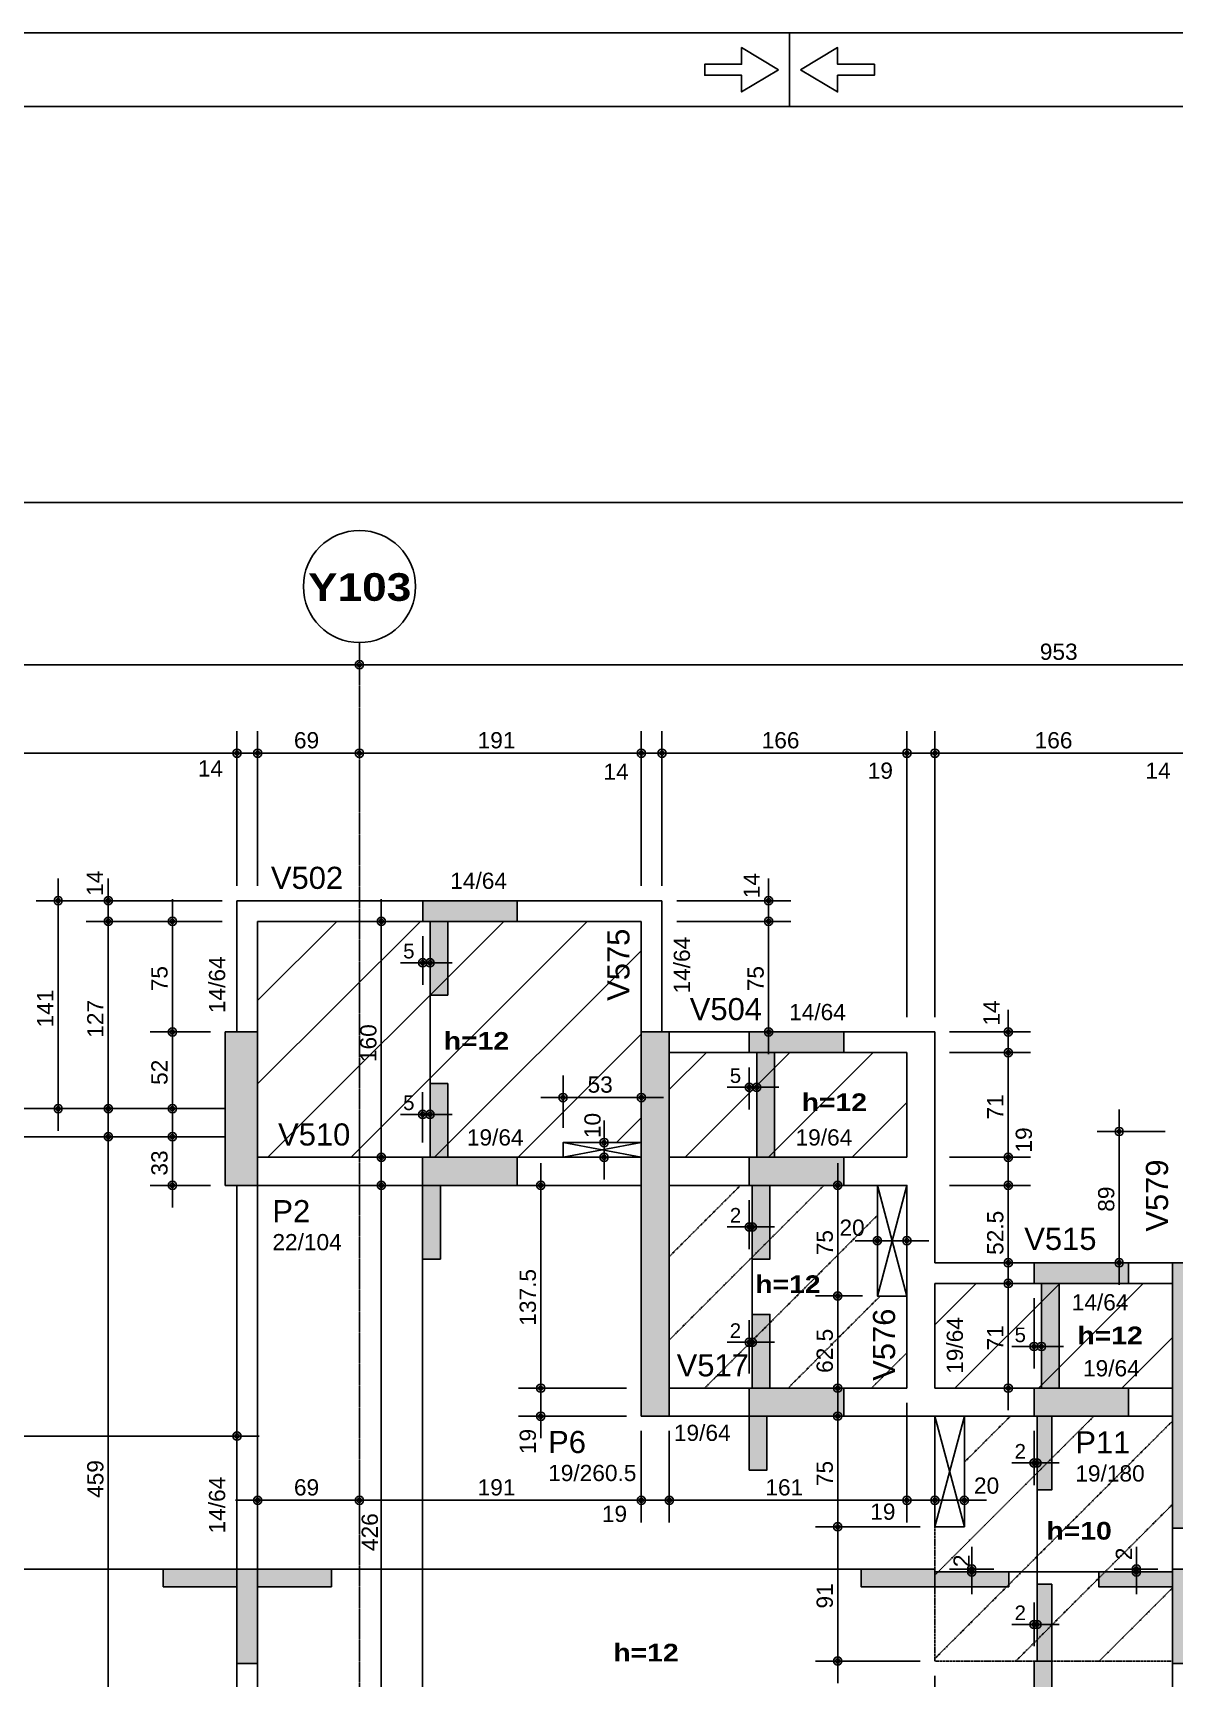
# Model space of a CAD drawing. Extents: x 0 to 7795, y 0 to 4205.
# Drawn here: x 3582 to 4356, y 3090 to 4205 of the extents above; entities that cross this region are included whole.
import ezdxf

# ---------------------------------------------------------------- set-up
doc = ezdxf.new("R2010")
doc.units = 0
doc.header["$MEASUREMENT"] = 0
doc.linetypes.add('ESTILO_TQS_0001', pattern=[1, 0.7, -0.3])
doc.linetypes.add('ESTILO_TQS_0007', pattern=[2.1, 1.5, -0.2, 0.2, -0.2])
for name, color, linetype in [('MTH-179', 1, 'CONTINUOUS'), ('MTH-230', 1, 'CONTINUOUS'), ('MTH-COTAS7', 31, 'CONTINUOUS'), ('MTH-DIM-PILAR', 3, 'CONTINUOUS'), ('MTH-DIM-VIGA', 3, 'CONTINUOUS'), ('MTH-EIXO-214', 4, 'CONTINUOUS'), ('MTH-EIXO-215', 1, 'CONTINUOUS'), ('MTH-FACE-VIGA', 7, 'CONTINUOUS'), ('MTH-LINHA-SEÇÃO', 16, 'CONTINUOUS'), ('MTH-MARGEM', 5, 'CONTINUOUS'), ('MTH-PILAR-SEGUE', 5, 'CONTINUOUS'), ('MTH-SIMB_COTA', 3, 'CONTINUOUS'), ('MTH-SOMBRA21', 150, 'CONTINUOUS'), ('MTH-SOMBRA25', 253, 'CONTINUOUS'), ('MTH-TIT1-VIGA', 5, 'CONTINUOUS'), ('MTH-TRACEJADO-216', 1, 'CONTINUOUS'), ('MTH-TXT-NEGRITO', 5, 'CONTINUOUS')]:
    doc.layers.add(name, color=color, linetype=linetype)
doc.styles.add('TQS_ARIAL', font='arial.ttf')
doc.styles.add('TQS_ARIAL_BLACK', font='ariblk.ttf')

msp = doc.modelspace()

# ---------------------------------------------------------------- linework, layer by layer
at = {"layer": 'MTH-179', "linetype": 'Continuous'}
for p, q in [((7795.004008, 4204.998269), (0.004008, 4204.998269)), ((4095.004008, 4154.998269), (4095.004008, 4204.998269))]:
    msp.add_line(p, q, dxfattribs=at)
for points in [[(4087.503275, 4179.998269), (4062.503275, 4164.998269), (4062.503275, 4176.248269), (4037.503275, 4176.248269), (4037.503275, 4183.748269), (4062.503275, 4183.748269), (4062.503275, 4194.998269), (4087.503275, 4179.998269)], [(4102.503275, 4179.998269), (4127.503275, 4164.998269), (4127.503275, 4176.248269), (4152.503275, 4176.248269), (4152.503275, 4183.748269), (4127.503275, 4183.748269), (4127.503275, 4194.998269), (4102.503275, 4179.998269)]]:
    msp.add_lwpolyline(points, dxfattribs=at)
at = {"layer": 'MTH-230', "linetype": 'Continuous'}
for p, q in [((3941.511368, 3442.635501), (3994.511368, 3452.635501)), ((3994.511368, 3442.635501), (3941.511368, 3452.635501)), ((4154.511366, 3348.618201), (4174.511366, 3423.635501)), ((4154.511366, 3423.618201), (4174.511366, 3348.618201)), ((4193.511368, 3192.135498), (4213.511368, 3267.135499)), ((4193.511368, 3267.135498), (4213.511368, 3192.135498))]:
    msp.add_line(p, q, dxfattribs=at)
msp.add_circle((3803.511366, 3829.636556), 38, dxfattribs=at)
at = {"layer": 'MTH-COTAS7', "linetype": 'Continuous'}
for p, q in [((561.511366, 3886.665182), (5343.511366, 3886.665182)), ((3803.511366, 3780.639608), (3803.511366, 3791.636556)), ((3803.511366, 3784.741871), (3803.511366, 3791.636556)), ((2086.511366, 3776.636556), (3818.511366, 3776.636556)), ((3788.511366, 3776.636556), (4771.511366, 3776.636556)), ((3720.511366, 3626.636556), (3720.511366, 3731.636556)), ((3720.511366, 3626.636556), (3720.511366, 3731.636556)), ((3734.511366, 3626.636556), (3734.511366, 3731.636556)), ((3734.511366, 3626.636556), (3734.511366, 3731.636556)), ((3803.511366, 3724.741871), (3803.511366, 3731.636556)), ((3803.511366, 3724.741871), (3803.511366, 3731.636556)), ((3994.511367, 3626.636556), (3994.511367, 3731.636556)), ((3994.511367, 3626.636556), (3994.511367, 3731.636556)), ((4008.511367, 3626.636556), (4008.511367, 3731.636556)), ((4008.511367, 3626.636556), (4008.511367, 3731.636556)), ((4174.511366, 3537.6182), (4174.511366, 3731.636556)), ((4174.511366, 3537.6182), (4174.511366, 3731.636556)), ((4193.511366, 3537.6182), (4193.511366, 3731.636556)), ((4193.511366, 3537.6182), (4193.511366, 3731.636556)), ((3400.511366, 3716.636556), (3735.511366, 3716.636556)), ((3705.511366, 3716.636556), (3749.511366, 3716.636556)), ((3719.511366, 3716.636556), (3818.511366, 3716.636556)), ((3788.511366, 3716.636556), (4009.511367, 3716.636556)), ((3979.511367, 3716.636556), (4023.511367, 3716.636556)), ((3993.511367, 3716.636556), (4189.511366, 3716.636556)), ((4159.511366, 3716.636556), (4208.511366, 3716.636556)), ((4178.511366, 3716.636556), (4374.512171, 3716.636556)), ((4344.512171, 3716.636556), (4388.512171, 3716.636556)), ((3599.328166, 3460.635501), (3599.328166, 3631.636556)), ((3633.288022, 3587.636556), (3633.288022, 3631.636556)), ((4080.764657, 3587.636556), (4080.764657, 3631.636556)), ((3700.511366, 3616.636556), (3584.328166, 3616.636556)), ((3710.511366, 3616.636556), (3618.288022, 3616.636556)), ((3633.288022, 3460.635501), (3633.288022, 3617.636556)), ((3676.756016, 3512.635501), (3676.756016, 3617.636556)), ((3818.309239, 3427.635501), (3818.309239, 3617.636556)), ((4018.511367, 3616.636556), (4095.764657, 3616.636556)), ((4080.764657, 3512.6182), (4080.764657, 3617.636556)), ((3710.511366, 3602.636556), (3618.288022, 3602.636556)), ((3710.511366, 3602.636556), (3618.288022, 3602.636556)), ((3700.511366, 3602.636556), (3661.756016, 3602.636556)), ((3813.511366, 3602.636556), (3833.309239, 3602.636556)), ((3846.360057, 3592.636556), (3846.360057, 3559.538382)), ((3851.360057, 3592.636556), (3851.360057, 3559.538382)), ((4018.511367, 3602.636556), (4095.764657, 3602.636556)), ((4018.511367, 3602.636556), (4095.764657, 3602.636556)), ((3831.360057, 3574.538382), (3866.360057, 3574.538382)), ((3676.756016, 3460.635501), (3676.756016, 3542.635501)), ((4243.206658, 3498.6182), (4243.206658, 3542.6182)), ((3702.511366, 3527.635501), (3661.756016, 3527.635501)), ((3702.511366, 3527.635501), (3661.756016, 3527.635501)), ((4046.187411, 3527.6182), (4095.764657, 3527.6182)), ((4203.511366, 3527.6182), (4258.206658, 3527.6182)), ((4243.206658, 3427.635501), (4243.206658, 3528.6182)), ((4067.717739, 3503.6182), (4067.717739, 3475.114284)), ((4072.717739, 3503.6182), (4072.717739, 3475.114284)), ((4203.511366, 3513.6182), (4258.206658, 3513.6182)), ((4203.511366, 3513.6182), (4258.206658, 3513.6182)), ((3941.511368, 3462.635501), (3941.511368, 3498.17829)), ((3994.511368, 3462.635501), (3994.511368, 3498.17829)), ((3846.330198, 3452.635501), (3846.330198, 3486.714949)), ((3851.360057, 3452.635501), (3851.360057, 3486.714949)), ((3926.511368, 3483.17829), (4009.511368, 3483.17829)), ((4052.717739, 3490.114284), (4087.717739, 3490.114284)), ((3665.1708, 3475.635501), (3584.328166, 3475.635501)), ((3648.994983, 3475.635501), (3618.288022, 3475.635501)), ((3633.288022, 2982.635497), (3633.288022, 3471.635501)), ((3702.511366, 3475.635501), (3661.756016, 3475.635501)), ((3676.756016, 3408.635501), (3676.756016, 3471.635501)), ((3831.330198, 3471.714949), (3866.360057, 3471.714949)), ((4318.39598, 3475.135501), (4318.39598, 3356.135501)), ((3969.317721, 3427.635501), (3969.317721, 3467.635501)), ((4349.512171, 3460.135501), (4303.39598, 3460.135501)), ((3644.860926, 3456.635501), (3618.288022, 3456.635501)), ((3687.429521, 3456.635501), (3661.756016, 3456.635501)), ((3968.017379, 3452.635501), (3984.317721, 3452.635501)), ((4243.206658, 3408.635501), (4243.206658, 3457.635501)), ((3813.511366, 3442.635501), (3833.309239, 3442.635501)), ((3818.309239, 2982.635497), (3818.309239, 3438.635501)), ((3926.394147, 3271.135499), (3926.394147, 3438.635501)), ((3965.935737, 3442.635501), (3984.317721, 3442.635501)), ((4127.639951, 3333.635501), (4127.639951, 3438.635501)), ((4203.511366, 3442.635501), (4258.206658, 3442.635501)), ((4203.511366, 3442.635501), (4258.206658, 3442.635501)), ((4243.206658, 3356.135501), (4243.206658, 3438.635501)), ((3702.511366, 3423.635501), (3661.756016, 3423.635501)), ((3800.14579, 3423.635501), (3833.309239, 3423.635501)), ((3921.288253, 3423.635501), (3911.394147, 3423.635501)), ((4067.717739, 3413.635501), (4067.717739, 3380.43166)), ((4069.717739, 3413.635501), (4069.717739, 3380.43166)), ((4119.185529, 3423.635501), (4112.639951, 3423.635501)), ((4203.511366, 3423.635501), (4258.206658, 3423.635501)), ((4203.511366, 3423.635501), (4258.206658, 3423.635501)), ((4052.717739, 3395.43166), (4084.717739, 3395.43166)), ((4139.511366, 3386.118201), (4189.511366, 3386.118201)), ((4174.511366, 3376.126851), (4174.511366, 3371.118201)), ((4203.511366, 3371.135501), (4258.206658, 3371.135501)), ((4243.206658, 3271.135499), (4243.206658, 3372.135501)), ((4344.512171, 3371.135501), (4303.39598, 3371.135501)), ((4127.639951, 3271.135499), (4127.639951, 3363.635501)), ((4144.511366, 3348.635501), (4112.639951, 3348.635501)), ((4144.511366, 3348.635501), (4112.639951, 3348.635501)), ((4238.052905, 3357.135501), (4258.206658, 3357.135501)), ((4260.714518, 3347.135501), (4260.714518, 3299.369031)), ((4265.714518, 3347.135501), (4265.714518, 3299.369031)), ((4067.68788, 3296.135499), (4067.68788, 3332.221468)), ((4069.717739, 3296.135499), (4069.717739, 3332.221468)), ((4052.68788, 3317.221468), (4084.717739, 3317.221468)), ((4245.714518, 3314.369031), (4280.714518, 3314.369031)), ((3926.394147, 3252.1182), (3926.394147, 3301.135499)), ((3984.511368, 3286.135499), (3911.394147, 3286.135499)), ((3984.511368, 3286.135499), (3911.394147, 3286.135499)), ((4143.914768, 3286.135499), (4112.639951, 3286.135499)), ((4127.639951, 3177.135498), (4127.639951, 3282.135499)), ((4232.252292, 3286.135499), (4258.206658, 3286.135499)), ((4174.511366, 3276.135499), (4174.511366, 3195.081278)), ((4174.511366, 3276.135499), (4174.511366, 3195.081278)), ((3984.511368, 3267.1182), (3911.394147, 3267.1182)), ((3994.511368, 3257.1182), (3994.511368, 3195.081278)), ((3994.511368, 3257.1182), (3994.511368, 3195.081278)), ((4013.511368, 3257.1182), (4013.511368, 3195.081278)), ((4013.511368, 3257.1182), (4013.511368, 3195.081278)), ((4138.989365, 3267.135499), (4112.639951, 3267.135499)), ((4260.714518, 3257.135499), (4260.714518, 3220.405979)), ((4262.714518, 3257.135499), (4262.714518, 3220.405979)), ((3386.511366, 3253.623753), (3735.511366, 3253.623753)), ((3720.511366, 3255.101076), (3720.511366, 3238.623753)), ((4245.714518, 3235.405979), (4277.714518, 3235.405979)), ((3734.511366, 3219.707411), (3734.511366, 3195.081278)), ((3803.511366, 3219.2896), (3803.511366, 3195.081278)), ((3803.511366, 3219.2896), (3803.511366, 3195.081278)), ((4193.511365, 3219.635499), (4193.511365, 3195.081278)), ((3818.511366, 3210.081278), (3719.511366, 3210.081278)), ((4009.511368, 3210.081278), (3788.511366, 3210.081278)), ((4028.511368, 3210.081278), (3979.511368, 3210.081278)), ((4189.511366, 3210.081278), (3998.511368, 3210.081278)), ((4127.639951, 3086.135499), (4127.639951, 3207.135498)), ((4208.511365, 3210.081278), (4159.511366, 3210.081278)), ((4228.511365, 3210.081278), (4178.511327, 3210.081278)), ((4193.511327, 3209.438973), (4193.511327, 3195.081278)), ((4213.511365, 3207.611384), (4213.511365, 3195.081278)), ((4183.511327, 3192.135498), (4112.639951, 3192.135498)), ((4183.511327, 3192.135498), (4112.639951, 3192.135498)), ((4218.511327, 3146.511837), (4218.511327, 3178.511837)), ((4330.100791, 3146.511837), (4330.100791, 3178.511837)), ((4203.511327, 3163.511837), (4233.511327, 3163.511837)), ((4203.511327, 3161.511837), (4233.511327, 3161.511837)), ((4344.512172, 3163.511837), (4315.100791, 3163.511837)), ((4344.512172, 3161.511837), (4315.100791, 3161.511837)), ((4260.714518, 3111.135499), (4260.714518, 3140.89284)), ((4262.714518, 3111.135499), (4262.714518, 3140.89284)), ((4245.714518, 3125.89284), (4277.714518, 3125.89284)), ((4183.511327, 3101.135499), (4112.639951, 3101.135499)), ((4193.511327, 3091.135499), (4193.511327, 3058.02176))]:
    msp.add_line(p, q, dxfattribs=at)
at = {"layer": 'MTH-EIXO-214', "linetype": 'ESTILO_TQS_0007'}
msp.add_line((3803.511366, 3791.636556), (3803.511366, 1718.135501), dxfattribs=at)
at = {"layer": 'MTH-EIXO-215', "linetype": 'Continuous'}
for p, q in [((3734.511366, 3492.366347), (3844.781575, 3602.636556)), ((3734.511366, 3548.934889), (3788.213033, 3602.636556)), ((3741.349063, 3442.635501), (3901.350118, 3602.636556)), ((3797.917605, 3442.635501), (3957.91866, 3602.636556)), ((3854.486148, 3442.635501), (3994.511368, 3582.660721)), ((3911.05469, 3442.635501), (3994.511368, 3526.092179)), ((4013.511368, 3488.523636), (4038.605932, 3513.6182)), ((4024.191775, 3442.635501), (4095.174474, 3513.6182)), ((4080.760318, 3442.635501), (4151.743017, 3513.6182)), ((3977.623233, 3452.635501), (3994.511368, 3469.523636)), ((4137.32886, 3442.635501), (4174.511366, 3479.818007)), ((4193.511366, 3329.112379), (4221.534488, 3357.135501)), ((4207.103028, 3286.135499), (4278.10303, 3357.135501)), ((4263.671571, 3286.135499), (4334.671573, 3357.135501)), ((4320.240113, 3286.135499), (4354.512171, 3320.407557))]:
    msp.add_line(p, q, dxfattribs=at)
at = {"layer": 'MTH-FACE-VIGA', "linetype": 'Continuous'}
for points in [[(4008.511367, 3616.636556), (3720.511366, 3616.636556)], [(3720.511366, 3616.636556), (3720.511366, 3527.635501)], [(4008.511367, 3527.6182), (4008.511367, 3616.636556)], [(3734.511366, 3602.636556), (3994.511367, 3602.636556)], [(3734.511366, 3527.635501), (3734.511366, 3602.636556)], [(3994.511367, 3602.636556), (3994.511367, 3527.6182)], [(4193.511366, 3527.6182), (4013.511368, 3527.6182)], [(4193.511366, 3433.135501), (4193.511366, 3527.6182)], [(4013.511368, 3513.6182), (4174.511366, 3513.6182)], [(4174.511366, 3513.6182), (4174.511366, 3442.635501)], [(3712.511366, 3475.635501), (3415.511366, 3475.635501)], [(3415.511366, 3456.635501), (3712.511366, 3456.635501)], [(3941.511368, 3442.635501), (3994.511368, 3442.635501), (3994.511368, 3452.635501), (3941.511368, 3452.635501), (3941.511368, 3442.635501)], [(3994.511368, 3442.635501), (3734.511366, 3442.635501)], [(4174.511366, 3442.635501), (4013.511368, 3442.635501)], [(4193.511366, 3371.135501), (4193.511366, 3433.135501)], [(3720.511366, 3423.635501), (3720.511366, 2997.635497)], [(3734.511366, 2997.635497), (3734.511366, 3423.635501)], [(3734.511366, 3423.635501), (3994.511368, 3423.635501)], [(4013.511368, 3423.635501), (4174.511366, 3423.635501)], [(4154.511366, 3423.618201), (4154.511366, 3348.618201), (4174.511366, 3348.618201), (4174.511366, 3423.635501), (4154.511366, 3423.618201)], [(4174.511366, 3423.635501), (4174.511366, 3364.135501)], [(4354.512171, 3371.135501), (4193.511366, 3371.135501)], [(4174.511366, 3364.135501), (4174.511366, 3286.135499)], [(4193.511366, 3357.135501), (4354.512171, 3357.135501)], [(4193.511366, 3286.135499), (4193.511366, 3357.135501)], [(4174.511366, 3286.135499), (4013.511368, 3286.135499)], [(4354.512171, 3286.135499), (4193.511366, 3286.135499)], [(4013.511368, 3267.135499), (4184.011366, 3267.135499)], [(4184.011366, 3267.135499), (4354.512171, 3267.135499)], [(4193.511368, 3267.135498), (4193.511368, 3192.135498), (4213.511368, 3192.135498), (4213.511368, 3267.135499), (4193.511368, 3267.135498)], [(4354.512171, 3191.135501), (4354.512171, 2813.6355)]]:
    msp.add_lwpolyline(points, dxfattribs=at)
at = {"layer": 'MTH-LINHA-SEÇÃO', "linetype": 'Continuous'}
for p, q in [((3851.360057, 3602.636556), (3851.360057, 3442.635501)), ((3846.330198, 3442.635501), (3846.330198, 2978.635492)), ((4069.717739, 3423.635501), (4069.717739, 3286.135499)), ((4262.714518, 3267.135499), (4262.714518, 3101.135499)), ((3401.511366, 3163.511837), (4193.511327, 3163.511837)), ((4193.511327, 3161.511837), (4354.512172, 3161.511837)), ((4354.512171, 3163.511837), (5328.511366, 3163.511837)), ((4260.714518, 3101.135499), (4260.714518, 2794.635501))]:
    msp.add_line(p, q, dxfattribs=at)
for points in [[(3910.360057, 3616.636556), (3846.360057, 3616.636556), (3846.360057, 3602.636556), (3910.360057, 3602.636556), (3910.360057, 3616.636556)], [(3851.360057, 3552.636556), (3851.360057, 3602.636556), (3863.360057, 3602.636556), (3863.360057, 3552.636556), (3851.360057, 3552.636556)], [(4131.717739, 3527.6182), (4067.717739, 3527.6182), (4067.717739, 3513.6182), (4131.717739, 3513.6182), (4131.717739, 3527.6182)], [(4072.717739, 3442.635501), (4072.717739, 3513.6182), (4084.717739, 3513.6182), (4084.717739, 3442.635501), (4072.717739, 3442.635501)], [(3851.360057, 3442.635501), (3851.360057, 3492.635501), (3863.360057, 3492.635501), (3863.360057, 3442.635501), (3851.360057, 3442.635501)], [(3846.330198, 3423.635501), (3846.330198, 3442.635501), (3910.330198, 3442.635501), (3910.330198, 3423.635501), (3846.330198, 3423.635501)], [(4067.68788, 3423.635501), (4067.68788, 3442.635501), (4131.68788, 3442.635501), (4131.68788, 3423.635501), (4067.68788, 3423.635501)], [(3846.330198, 3373.635501), (3846.330198, 3423.635501), (3858.330198, 3423.635501), (3858.330198, 3373.635501), (3846.330198, 3373.635501)], [(4069.717739, 3373.635501), (4069.717739, 3423.635501), (4081.717739, 3423.635501), (4081.717739, 3373.635501), (4069.717739, 3373.635501)], [(4324.714518, 3371.135501), (4260.714518, 3371.135501), (4260.714518, 3357.135501), (4324.714518, 3357.135501), (4324.714518, 3371.135501)], [(4265.714518, 3286.135499), (4265.714518, 3357.135501), (4277.714518, 3357.135501), (4277.714518, 3286.135499), (4265.714518, 3286.135499)], [(4069.717739, 3286.135499), (4069.717739, 3336.135499), (4081.717739, 3336.135499), (4081.717739, 3286.135499), (4069.717739, 3286.135499)], [(4067.68788, 3267.135499), (4067.68788, 3286.135499), (4131.68788, 3286.135499), (4131.68788, 3267.135499), (4067.68788, 3267.135499)], [(4260.714518, 3267.135499), (4260.714518, 3286.135499), (4324.714518, 3286.135499), (4324.714518, 3267.135499), (4260.714518, 3267.135499)], [(4067.717739, 3230.572307), (4067.717739, 3267.135499), (4079.717739, 3267.135499), (4079.717739, 3230.572307), (4067.717739, 3230.572307)], [(4262.714518, 3217.135499), (4262.714518, 3267.135499), (4272.714518, 3267.135499), (4272.714518, 3217.135499), (4262.714518, 3217.135499)], [(3670.511366, 3163.511837), (3720.511366, 3163.511837), (3720.511366, 3151.511837), (3670.511366, 3151.511837), (3670.511366, 3163.511837)], [(3720.511366, 3163.511837), (3734.511366, 3163.511837), (3734.511366, 3099.511837), (3720.511366, 3099.511837), (3720.511366, 3163.511837)], [(3734.511366, 3163.511837), (3784.511366, 3163.511837), (3784.511366, 3151.511837), (3734.511366, 3151.511837), (3734.511366, 3163.511837)], [(4143.511327, 3163.511837), (4193.511327, 3163.511837), (4193.511327, 3151.511837), (4143.511327, 3151.511837), (4143.511327, 3163.511837)], [(4193.511327, 3161.511837), (4243.511327, 3161.511837), (4243.511327, 3151.511837), (4193.511327, 3151.511837), (4193.511327, 3161.511837)], [(4304.512172, 3161.511837), (4354.512172, 3161.511837), (4354.512172, 3151.511837), (4304.512172, 3151.511837), (4304.512172, 3161.511837)], [(4373.512172, 3163.511837), (4354.512172, 3163.511837), (4354.512172, 3099.511837), (4373.512172, 3099.511837), (4373.512172, 3163.511837)], [(4262.714518, 3101.135499), (4262.714518, 3153.135499), (4272.714518, 3153.135499), (4272.714518, 3101.135499), (4262.714518, 3101.135499)], [(4260.714518, 3051.135499), (4260.714518, 3101.135499), (4272.714518, 3101.135499), (4272.714518, 3051.135499), (4260.714518, 3051.135499)]]:
    msp.add_lwpolyline(points, dxfattribs=at)
at = {"layer": 'MTH-MARGEM', "linetype": 'Continuous'}
msp.add_line((7745.004008, 4154.998269), (175.004008, 4154.998269), dxfattribs=at)
at = {"layer": 'MTH-PILAR-SEGUE', "linetype": 'Continuous'}
for points in [[(3712.511366, 3423.635501), (3734.511366, 3423.635501), (3734.511366, 3527.635501), (3712.511366, 3527.635501), (3712.511366, 3423.635501)], [(3994.511368, 3267.135499), (4013.511368, 3267.135499), (4013.511368, 3527.6182), (3994.511368, 3527.6182), (3994.511368, 3267.135499)], [(4354.512171, 3191.135501), (4373.512171, 3191.135501), (4373.512171, 3371.135501), (4354.512171, 3371.135501), (4354.512171, 3191.135501)]]:
    msp.add_lwpolyline(points, dxfattribs=at)
at = {"layer": 'MTH-SIMB_COTA', "linetype": 'Continuous'}
for centre, radius in [((3803.511366, 3776.636556), 2.8), ((3803.511366, 3776.636556), 2.8), ((3803.511366, 3776.636556), 1.4), ((3803.511366, 3776.636556), 1.4), ((3720.511366, 3716.636556), 2.8), ((3720.511366, 3716.636556), 2.8), ((3720.511366, 3716.636556), 1.4), ((3720.511366, 3716.636556), 1.4), ((3734.511366, 3716.636556), 2.8), ((3734.511366, 3716.636556), 2.8), ((3734.511366, 3716.636556), 1.4), ((3734.511366, 3716.636556), 1.4), ((3803.511366, 3716.636556), 2.8), ((3803.511366, 3716.636556), 2.8), ((3803.511366, 3716.636556), 1.4), ((3803.511366, 3716.636556), 1.4), ((3994.511367, 3716.636556), 2.8), ((3994.511367, 3716.636556), 2.8), ((3994.511367, 3716.636556), 1.4), ((3994.511367, 3716.636556), 1.4), ((4008.511367, 3716.636556), 2.8), ((4008.511367, 3716.636556), 2.8), ((4008.511367, 3716.636556), 1.4), ((4008.511367, 3716.636556), 1.4), ((4174.511366, 3716.636556), 2.8), ((4174.511366, 3716.636556), 2.8), ((4174.511366, 3716.636556), 1.4), ((4174.511366, 3716.636556), 1.4), ((4193.511366, 3716.636556), 2.8), ((4193.511366, 3716.636556), 2.8), ((4193.511366, 3716.636556), 1.4), ((4193.511366, 3716.636556), 1.4), ((3599.328166, 3616.636556), 2.8), ((3599.328166, 3616.636556), 1.4), ((3633.288022, 3616.636556), 2.8), ((3633.288022, 3616.636556), 1.4), ((4080.764657, 3616.636556), 2.8), ((4080.764657, 3616.636556), 1.4), ((3633.288022, 3602.636556), 2.8), ((3633.288022, 3602.636556), 2.8), ((3633.288022, 3602.636556), 1.4), ((3633.288022, 3602.636556), 1.4), ((3676.756016, 3602.636556), 2.8), ((3676.756016, 3602.636556), 1.4), ((3818.309239, 3602.636556), 2.8), ((3818.309239, 3602.636556), 1.4), ((4080.764657, 3602.636556), 2.8), ((4080.764657, 3602.636556), 2.8), ((4080.764657, 3602.636556), 1.4), ((4080.764657, 3602.636556), 1.4), ((3846.360057, 3574.538382), 2.8), ((3846.360057, 3574.538382), 1.4), ((3851.360057, 3574.538382), 2.8), ((3851.360057, 3574.538382), 1.4), ((3676.756016, 3527.635501), 2.8), ((3676.756016, 3527.635501), 2.8), ((3676.756016, 3527.635501), 1.4), ((3676.756016, 3527.635501), 1.4), ((4080.764657, 3527.6182), 2.8), ((4080.764657, 3527.6182), 1.4), ((4243.206658, 3527.6182), 2.8), ((4243.206658, 3527.6182), 1.4), ((4243.206658, 3513.6182), 2.8), ((4243.206658, 3513.6182), 2.8), ((4243.206658, 3513.6182), 1.4), ((4243.206658, 3513.6182), 1.4), ((4067.717739, 3490.114284), 2.8), ((4067.717739, 3490.114284), 1.4), ((4072.717739, 3490.114284), 2.8), ((4072.717739, 3490.114284), 1.4), ((3941.511368, 3483.17829), 2.8), ((3941.511368, 3483.17829), 1.4), ((3994.511368, 3483.17829), 2.8), ((3994.511368, 3483.17829), 1.4), ((3599.328166, 3475.635501), 2.8), ((3599.328166, 3475.635501), 1.4), ((3633.288022, 3475.635501), 2.8), ((3633.288022, 3475.635501), 1.4), ((3676.756016, 3475.635501), 2.8), ((3676.756016, 3475.635501), 1.4), ((3846.330198, 3471.714949), 2.8), ((3846.330198, 3471.714949), 1.4), ((3851.360057, 3471.714949), 2.8), ((3851.360057, 3471.714949), 1.4), ((3633.288022, 3456.635501), 2.8), ((3633.288022, 3456.635501), 1.4), ((3676.756016, 3456.635501), 2.8), ((3676.756016, 3456.635501), 1.4), ((4318.39598, 3460.135501), 2.8), ((4318.39598, 3460.135501), 1.4), ((3969.317721, 3452.635501), 2.8), ((3969.317721, 3452.635501), 1.4), ((3818.309239, 3442.635501), 2.8), ((3818.309239, 3442.635501), 1.4), ((3969.317721, 3442.635501), 2.8), ((3969.317721, 3442.635501), 1.4), ((4243.206658, 3442.635501), 2.8), ((4243.206658, 3442.635501), 2.8), ((4243.206658, 3442.635501), 1.4), ((4243.206658, 3442.635501), 1.4), ((3676.756016, 3423.635501), 2.8), ((3676.756016, 3423.635501), 1.4), ((3818.309239, 3423.635501), 2.8), ((3818.309239, 3423.635501), 1.4), ((3926.394147, 3423.635501), 2.8), ((3926.394147, 3423.635501), 1.4), ((4127.639951, 3423.635501), 2.8), ((4127.639951, 3423.635501), 1.4), ((4243.206658, 3423.635501), 2.8), ((4243.206658, 3423.635501), 2.8), ((4243.206658, 3423.635501), 1.4), ((4243.206658, 3423.635501), 1.4), ((4067.717739, 3395.43166), 2.8), ((4067.717739, 3395.43166), 1.4), ((4069.717739, 3395.43166), 2.8), ((4069.717739, 3395.43166), 1.4), ((4154.511366, 3386.118201), 2.8), ((4154.511366, 3386.118201), 1.4), ((4174.511366, 3386.118201), 2.8), ((4174.511366, 3386.118201), 1.4), ((4243.206658, 3371.135501), 2.8), ((4243.206658, 3371.135501), 1.4), ((4318.39598, 3371.135501), 2.8), ((4318.39598, 3371.135501), 1.4), ((4243.206658, 3357.135501), 2.8), ((4243.206658, 3357.135501), 1.4), ((4127.639951, 3348.635501), 2.8), ((4127.639951, 3348.635501), 2.8), ((4127.639951, 3348.635501), 1.4), ((4127.639951, 3348.635501), 1.4), ((4067.68788, 3317.221468), 2.8), ((4067.68788, 3317.221468), 1.4), ((4069.717739, 3317.221468), 2.8), ((4069.717739, 3317.221468), 1.4), ((4260.714518, 3314.369031), 2.8), ((4260.714518, 3314.369031), 1.4), ((4265.714518, 3314.369031), 2.8), ((4265.714518, 3314.369031), 1.4), ((3926.394147, 3286.135499), 2.8), ((3926.394147, 3286.135499), 2.8), ((3926.394147, 3286.135499), 1.4), ((3926.394147, 3286.135499), 1.4), ((4127.639951, 3286.135499), 2.8), ((4127.639951, 3286.135499), 1.4), ((4243.206658, 3286.135499), 2.8), ((4243.206658, 3286.135499), 1.4), ((3926.394147, 3267.1182), 2.8), ((3926.394147, 3267.1182), 1.4), ((4127.639951, 3267.135499), 2.8), ((4127.639951, 3267.135499), 1.4), ((3720.511366, 3253.623753), 2.8), ((3720.511366, 3253.623753), 1.4), ((4260.714518, 3235.405979), 2.8), ((4260.714518, 3235.405979), 1.4), ((4262.714518, 3235.405979), 2.8), ((4262.714518, 3235.405979), 1.4), ((3734.511366, 3210.081278), 2.8), ((3803.511366, 3210.081278), 2.8), ((3803.511366, 3210.081278), 2.8), ((3994.511368, 3210.081278), 2.8), ((3994.511368, 3210.081278), 2.8), ((4013.511368, 3210.081278), 2.8), ((4013.511368, 3210.081278), 2.8), ((4174.511366, 3210.081278), 2.8), ((4174.511366, 3210.081278), 2.8), ((4193.511327, 3210.081278), 2.8), ((4193.511365, 3210.081278), 2.8), ((4213.511365, 3210.081278), 2.8), ((3734.511366, 3210.081278), 1.4), ((3803.511366, 3210.081278), 1.4), ((3803.511366, 3210.081278), 1.4), ((3994.511368, 3210.081278), 1.4), ((3994.511368, 3210.081278), 1.4), ((4013.511368, 3210.081278), 1.4), ((4013.511368, 3210.081278), 1.4), ((4174.511366, 3210.081278), 1.4), ((4174.511366, 3210.081278), 1.4), ((4193.511327, 3210.081278), 1.4), ((4193.511365, 3210.081278), 1.4), ((4213.511365, 3210.081278), 1.4), ((4127.639951, 3192.135498), 2.8), ((4127.639951, 3192.135498), 2.8), ((4127.639951, 3192.135498), 1.4), ((4127.639951, 3192.135498), 1.4), ((4218.511327, 3163.511837), 2.8), ((4218.511327, 3161.511837), 2.8), ((4218.511327, 3163.511837), 1.4), ((4218.511327, 3161.511837), 1.4), ((4330.100791, 3163.511837), 2.8), ((4330.100791, 3161.511837), 2.8), ((4330.100791, 3163.511837), 1.4), ((4330.100791, 3161.511837), 1.4), ((4260.714518, 3125.89284), 2.8), ((4260.714518, 3125.89284), 1.4), ((4262.714518, 3125.89284), 2.8), ((4262.714518, 3125.89284), 1.4), ((4127.639951, 3101.135499), 2.8), ((4127.639951, 3101.135499), 1.4)]:
    msp.add_circle(centre, radius, dxfattribs=at)
at = {"layer": 'MTH-SOMBRA21', "linetype": 'Continuous'}
for points in [[(3910.360057, 3616.636556), (3846.360057, 3616.636556), (3846.360057, 3602.636556)], [(3910.360057, 3616.636556), (3846.360057, 3602.636556), (3910.360057, 3602.636556)], [(3910.360057, 3616.636556), (3910.360057, 3602.636556), (3910.360057, 3616.636556)], [(3851.360057, 3552.636556), (3851.360057, 3602.636556), (3863.360057, 3602.636556)], [(3851.360057, 3552.636556), (3863.360057, 3602.636556), (3863.360057, 3552.636556)], [(3851.360057, 3552.636556), (3863.360057, 3552.636556), (3851.360057, 3552.636556)], [(4131.717739, 3527.6182), (4067.717739, 3527.6182), (4067.717739, 3513.6182)], [(4131.717739, 3527.6182), (4067.717739, 3513.6182), (4131.717739, 3513.6182)], [(4131.717739, 3527.6182), (4131.717739, 3513.6182), (4131.717739, 3527.6182)], [(4072.717739, 3442.635501), (4072.717739, 3513.6182), (4084.717739, 3513.6182)], [(4072.717739, 3442.635501), (4084.717739, 3513.6182), (4084.717739, 3442.635501)], [(3851.360057, 3442.635501), (3851.360057, 3492.635501), (3863.360057, 3492.635501)], [(3851.360057, 3442.635501), (3863.360057, 3492.635501), (3863.360057, 3442.635501)], [(3846.330198, 3423.635501), (3846.330198, 3442.635501), (3910.330198, 3442.635501)], [(3846.330198, 3423.635501), (3910.330198, 3442.635501), (3910.330198, 3423.635501)], [(3851.360057, 3442.635501), (3863.360057, 3442.635501), (3851.360057, 3442.635501)], [(4067.68788, 3423.635501), (4067.68788, 3442.635501), (4131.68788, 3442.635501)], [(4067.68788, 3423.635501), (4131.68788, 3442.635501), (4131.68788, 3423.635501)], [(4072.717739, 3442.635501), (4084.717739, 3442.635501), (4072.717739, 3442.635501)], [(3846.330198, 3423.635501), (3910.330198, 3423.635501), (3846.330198, 3423.635501)], [(3846.330198, 3373.635501), (3846.330198, 3423.635501), (3858.330198, 3423.635501)], [(3846.330198, 3373.635501), (3858.330198, 3423.635501), (3858.330198, 3373.635501)], [(4067.68788, 3423.635501), (4131.68788, 3423.635501), (4067.68788, 3423.635501)], [(4069.717739, 3373.635501), (4069.717739, 3423.635501), (4081.717739, 3423.635501)], [(4069.717739, 3373.635501), (4081.717739, 3423.635501), (4081.717739, 3373.635501)], [(3846.330198, 3373.635501), (3858.330198, 3373.635501), (3846.330198, 3373.635501)], [(4069.717739, 3373.635501), (4081.717739, 3373.635501), (4069.717739, 3373.635501)], [(4324.714518, 3371.135501), (4260.714518, 3371.135501), (4260.714518, 3357.135501)], [(4324.714518, 3371.135501), (4260.714518, 3357.135501), (4324.714518, 3357.135501)], [(4324.714518, 3371.135501), (4324.714518, 3357.135501), (4324.714518, 3371.135501)], [(4265.714518, 3286.135499), (4265.714518, 3357.135501), (4277.714518, 3357.135501)], [(4265.714518, 3286.135499), (4277.714518, 3357.135501), (4277.714518, 3286.135499)], [(4069.717739, 3286.135499), (4069.717739, 3336.135499), (4081.717739, 3336.135499)], [(4069.717739, 3286.135499), (4081.717739, 3336.135499), (4081.717739, 3286.135499)], [(4067.68788, 3267.135499), (4067.68788, 3286.135499), (4131.68788, 3286.135499)], [(4067.68788, 3267.135499), (4131.68788, 3286.135499), (4131.68788, 3267.135499)], [(4069.717739, 3286.135499), (4081.717739, 3286.135499), (4069.717739, 3286.135499)], [(4260.714518, 3267.135499), (4260.714518, 3286.135499), (4324.714518, 3286.135499)], [(4260.714518, 3267.135499), (4324.714518, 3286.135499), (4324.714518, 3267.135499)], [(4265.714518, 3286.135499), (4277.714518, 3286.135499), (4265.714518, 3286.135499)], [(4067.68788, 3267.135499), (4131.68788, 3267.135499), (4067.68788, 3267.135499)], [(4067.717739, 3230.572307), (4067.717739, 3267.135499), (4079.717739, 3267.135499)], [(4067.717739, 3230.572307), (4079.717739, 3267.135499), (4079.717739, 3230.572307)], [(4260.714518, 3267.135499), (4324.714518, 3267.135499), (4260.714518, 3267.135499)], [(4262.714518, 3217.135499), (4262.714518, 3267.135499), (4272.714518, 3267.135499)], [(4262.714518, 3217.135499), (4272.714518, 3267.135499), (4272.714518, 3217.135499)], [(4067.717739, 3230.572307), (4079.717739, 3230.572307), (4067.717739, 3230.572307)], [(4262.714518, 3217.135499), (4272.714518, 3217.135499), (4262.714518, 3217.135499)], [(3670.511366, 3163.511837), (3720.511366, 3163.511837), (3720.511366, 3151.511837)], [(3670.511366, 3163.511837), (3720.511366, 3151.511837), (3670.511366, 3151.511837)], [(3670.511366, 3163.511837), (3670.511366, 3151.511837), (3670.511366, 3163.511837)], [(3720.511366, 3163.511837), (3734.511366, 3163.511837), (3734.511366, 3099.511837)], [(3720.511366, 3163.511837), (3734.511366, 3099.511837), (3720.511366, 3099.511837)], [(3720.511366, 3163.511837), (3720.511366, 3099.511837), (3720.511366, 3163.511837)], [(3734.511366, 3163.511837), (3784.511366, 3163.511837), (3784.511366, 3151.511837)], [(3734.511366, 3163.511837), (3784.511366, 3151.511837), (3734.511366, 3151.511837)], [(3734.511366, 3163.511837), (3734.511366, 3151.511837), (3734.511366, 3163.511837)], [(4143.511327, 3163.511837), (4193.511327, 3163.511837), (4193.511327, 3151.511837)], [(4143.511327, 3163.511837), (4193.511327, 3151.511837), (4143.511327, 3151.511837)], [(4143.511327, 3163.511837), (4143.511327, 3151.511837), (4143.511327, 3163.511837)], [(4193.511327, 3161.511837), (4243.511327, 3161.511837), (4243.511327, 3151.511837)], [(4193.511327, 3161.511837), (4243.511327, 3151.511837), (4193.511327, 3151.511837)], [(4193.511327, 3161.511837), (4193.511327, 3151.511837), (4193.511327, 3161.511837)], [(4304.512172, 3161.511837), (4354.512172, 3161.511837), (4354.512172, 3151.511837)], [(4304.512172, 3161.511837), (4354.512172, 3151.511837), (4304.512172, 3151.511837)], [(4304.512172, 3161.511837), (4304.512172, 3151.511837), (4304.512172, 3161.511837)], [(4373.512172, 3163.511837), (4354.512172, 3163.511837), (4354.512172, 3099.511837)], [(4373.512172, 3163.511837), (4354.512172, 3099.511837), (4373.512172, 3099.511837)], [(4262.714518, 3101.135499), (4262.714518, 3153.135499), (4272.714518, 3153.135499)], [(4262.714518, 3101.135499), (4272.714518, 3153.135499), (4272.714518, 3101.135499)], [(4260.714518, 3051.135499), (4260.714518, 3101.135499), (4272.714518, 3101.135499)], [(4260.714518, 3051.135499), (4272.714518, 3101.135499), (4272.714518, 3051.135499)], [(4262.714518, 3101.135499), (4272.714518, 3101.135499), (4262.714518, 3101.135499)]]:
    msp.add_solid(points, dxfattribs=at)
at = {"layer": 'MTH-SOMBRA25', "linetype": 'Continuous'}
for points in [[(3712.511366, 3423.635501), (3734.511366, 3423.635501), (3734.511366, 3527.635501)], [(3712.511366, 3423.635501), (3734.511366, 3527.635501), (3712.511366, 3527.635501)], [(3712.511366, 3423.635501), (3712.511366, 3527.635501), (3712.511366, 3423.635501)], [(3994.511368, 3267.135499), (4013.511368, 3267.135499), (4013.511368, 3527.6182)], [(3994.511368, 3267.135499), (4013.511368, 3527.6182), (3994.511368, 3527.6182)], [(3994.511368, 3267.135499), (3994.511368, 3527.6182), (3994.511368, 3267.135499)], [(4354.512171, 3191.135501), (4373.512171, 3191.135501), (4373.512171, 3371.135501)], [(4354.512171, 3191.135501), (4373.512171, 3371.135501), (4354.512171, 3371.135501)], [(4354.512171, 3191.135501), (4354.512171, 3371.135501), (4354.512171, 3191.135501)]]:
    msp.add_solid(points, dxfattribs=at)
at = {"layer": 'MTH-TRACEJADO-216', "linetype": 'ESTILO_TQS_0001'}
for p, q in [((4013.511368, 3318.818009), (4118.32886, 3423.635501)), ((4013.511368, 3375.386551), (4061.760318, 3423.635501)), ((4037.397401, 3286.135499), (4154.511366, 3403.249464)), ((4093.965943, 3286.135499), (4156.448645, 3348.618201)), ((4150.534486, 3286.135499), (4174.511366, 3310.112379)), ((4193.511327, 3159.406712), (4301.240114, 3267.135499)), ((4193.511327, 3101.135499), (4193.511327, 3267.135499)), ((4193.511327, 3102.83817), (4354.512171, 3263.839014)), ((4213.511368, 3235.975296), (4244.671571, 3267.135499)), ((4248.377199, 3101.135499), (4354.512171, 3207.270472)), ((4304.945741, 3101.135499), (4354.512171, 3150.701929)), ((4354.512172, 3101.135499), (4193.511327, 3101.135499))]:
    msp.add_line(p, q, dxfattribs=at)

# ---------------------------------------------------------------- texts
at = {"layer": 'MTH-COTAS7', "linetype": 'Continuous', "style": 'TQS_ARIAL'}
for s, height, p in [('953', 11, (4264.611366, 3779.936556)), ('69', 11, (3759.111366, 3719.936556)), ('191', 11, (3883.611367, 3719.936556)), ('166', 11, (4076.111367, 3719.936556)), ('166', 11, (4261.111769, 3719.936556)), ('14', 11, (3693.955961, 3700.828587)), ('14', 11, (3968.844704, 3698.60673)), ('19', 11, (4147.994331, 3699.315028)), ('14', 11, (4336.184032, 3699.315028)), ('5', 9.9, (3833.16006, 3577.508382)), ('5', 9.9, (4054.517743, 3493.084284)), ('53', 11, (3958.111368, 3486.47829)), ('5', 9.9, (3833.130201, 3474.684949)), ('2', 9.9, (4054.517743, 3398.40166)), ('20', 11, (4128.844703, 3389.418201)), ('2', 9.9, (4054.487883, 3320.191468)), ('5', 9.9, (4247.514522, 3317.339031)), ('2', 9.9, (4247.514522, 3238.375979)), ('69', 11, (3759.111366, 3213.381278)), ('191', 11, (3883.611367, 3213.381278)), ('161', 11, (4078.611367, 3213.381278)), ('20', 11, (4219.987996, 3214.573777)), ('19', 11, (3967.80036, 3195.425761)), ('19', 11, (4149.692091, 3196.924962)), ('2', 9.9, (4247.514522, 3128.86284))]:
    msp.add_text(s, height=height, dxfattribs=at).set_placement(p)
for s, p in [('14', (3629.694302, 3619.853022)), ('14', (4074.810178, 3618.282771)), ('75', (3673.456016, 3555.236028)), ('75', (4077.464657, 3555.227378)), ('141', (3596.028166, 3530.736028)), ('127', (3629.988022, 3523.736028)), ('14', (4237.361664, 3531.926316)), ('160', (3815.009239, 3507.236028)), ('52', (3673.456016, 3491.735501)), ('71', (4239.906658, 3468.22685)), ('10', (3966.938701, 3455.670879)), ('19', (4259.258192, 3445.860515)), ('33', (3673.456016, 3430.235501)), ('89', (4315.09598, 3405.735501)), ('52.5', (4239.906658, 3376.485501)), ('75', (4124.339951, 3376.235501)), ('137.5', (3923.094147, 3328.4855)), ('62.5', (4124.339951, 3296.4855)), ('71', (4239.906658, 3311.7355)), ('19', (3923.094147, 3241.451537)), ('459', (3629.988022, 3211.735499)), ('75', (4124.339951, 3219.735498)), ('426', (3815.995995, 3175.697737)), ('2', (4217.114565, 3164.825832)), ('2', (4327.069454, 3169.510627)), ('91', (4124.339951, 3136.735499))]:
    msp.add_text(s, height=11, rotation=90, dxfattribs=at).set_placement(p)
at = {"layer": 'MTH-DIM-PILAR', "linetype": 'Continuous', "style": 'TQS_ARIAL'}
for s, p in [('22/104', (3744.511366, 3379.635501)), ('19/260.5', (3931.401595, 3223.135499)), ('19/180', (4288.686022, 3222.835486))]:
    msp.add_text(s, height=11, dxfattribs=at).set_placement(p)
at = {"layer": 'MTH-DIM-VIGA', "linetype": 'Continuous', "style": 'TQS_ARIAL'}
for s, p in [('14/64', (3865.063438, 3624.636556)), ('14/64', (4094.710168, 3535.6182)), ('19/64', (4293.882405, 3294.135499)), ('19/64', (4016.599655, 3250.354848))]:
    msp.add_text(s, height=11, dxfattribs=at).set_placement(p)
for s, rotation, p in [('14/64', 90, (4027.511367, 3553.721749)), ('14/64', 90, (3712.511366, 3540.416361)), ('19/64', 360, (3876.289882, 3450.635501)), ('19/64', 360, (4099.057014, 3450.635501)), ('14/64', 360, (4286.23388, 3338.845511)), ('19/64', 90, (4212.511366, 3295.852404)), ('14/64', 90, (3712.511366, 3187.637401))]:
    msp.add_text(s, height=11, rotation=rotation, dxfattribs=at).set_placement(p)
at = {"layer": 'MTH-PILAR-SEGUE', "linetype": 'Continuous', "style": 'TQS_ARIAL'}
for s, p in [('P2', (3744.511366, 3398.635501)), ('P6', (3931.401595, 3242.135499)), ('P11', (4288.686022, 3241.835486))]:
    msp.add_text(s, height=15, dxfattribs=at).set_placement(p)
at = {"layer": 'MTH-TIT1-VIGA', "linetype": 'Continuous', "style": 'TQS_ARIAL'}
msp.add_text('V502', height=15, dxfattribs=at).set_placement((3743.511366, 3624.636556))
for s, rotation, p in [('V575', 90, (3986.511367, 3548.7432)), ('V504', 360, (4027.386368, 3535.6182)), ('V510', 360, (3748.386366, 3450.635501)), ('V579', 90, (4351.512171, 3392.260501)), ('V515', 360, (4254.093556, 3379.848837)), ('V576', 90, (4166.511366, 3291.135499)), ('V517', 360, (4018.511368, 3294.135499))]:
    msp.add_text(s, height=15, rotation=rotation, dxfattribs=at).set_placement(p)
at = {"layer": 'MTH-TXT-NEGRITO', "linetype": 'Continuous', "style": 'TQS_ARIAL_BLACK'}
for s, height, p in [('Y103', 18.75, (3768.633967, 3819.939035)), ('h=12', 12, (3860.675747, 3515.558924)), ('h=12', 12, (4103.214209, 3473.988231)), ('h=12', 12, (4071.782677, 3350.617206)), ('h=12', 12, (4290.080159, 3315.901137)), ('h=10', 12, (4269.102264, 3183.433134)), ('h=12', 12, (3975.571848, 3100.830204))]:
    msp.add_text(s, height=height, dxfattribs=at).set_placement(p)

doc.saveas('drawing.dxf')
